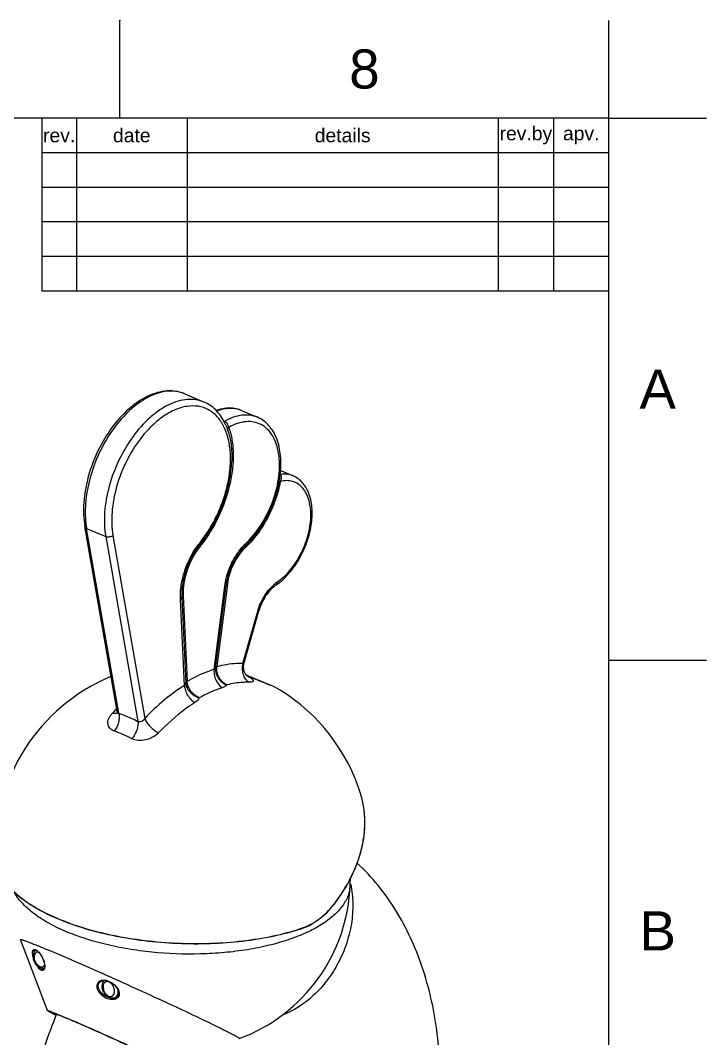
# Model space of a CAD drawing. Header units: millimetres. Extents: x 601 to 1195, y -13 to 407.
# Drawn here: x 1095.8 to 1195, y 259.5 to 406.7 of the extents above; entities that cross this region are included whole.
import ezdxf

# ---------------------------------------------------------------- set-up
doc = ezdxf.new("R2010")
doc.units = ezdxf.units.MM
doc.header["$LTSCALE"] = 0.1
for name, color, linetype in [('02___PRT_ALL_AXES', 7, 'Continuous'), ('FORM', 7, 'Continuous'), ('TEXT', 2, 'Continuous')]:
    doc.layers.add(name, color=color, linetype=linetype)
doc.styles.get("Standard").update_dxf_attribs({"font": 'arial_0.ttf'})

msp = doc.modelspace()

# ---------------------------------------------------------------- linework, layer by layer
for p, q in [((1110.16, 392.586), (1110.16, 406.728)), ((1180.867, 392.586), (1180.867, 406.728)), ((1180.867, 392.586), (615.21, 392.586)), ((1180.867, 0.869), (1180.867, 392.586)), ((1180.867, 392.586), (1195.008, 392.586)), ((1180.867, 314.243), (1195.008, 314.243))]:
    msp.add_line(p, q)
at = {"color": 7, "linetype": 'Continuous'}
for p, q in [((1119.562, 352.723), (1122.333, 351.532)), ((1127.834, 350.287), (1130.05, 349.334)), ((1125.13, 348.817), (1125.29, 348.748)), ((1125.481, 348.192), (1125.482, 348.19)), ((1126.332, 342.991), (1126.332, 342.989)), ((1133.542, 341.577), (1135.205, 340.862)), ((1109.742, 306.834), (1105.082, 333.54)), ((1109.988, 306.561), (1105.327, 333.277)), ((1105.327, 333.277), (1108.097, 332.086)), ((1108.097, 332.086), (1112.758, 305.37)), ((1109.146, 332.239), (1113.758, 305.804)), ((1121.778, 331.012), (1121.767, 330.997)), ((1128.681, 331.143), (1128.138, 330.608)), ((1119.103, 323.989), (1119.105, 323.26)), ((1123.772, 312.894), (1125.311, 324.919)), ((1123.972, 313.115), (1125.501, 325.062)), ((1125.692, 325.224), (1124.164, 313.282)), ((1119.476, 310.559), (1118.91, 323.003)), ((1119.105, 323.26), (1119.667, 310.903)), ((1119.3, 323.518), (1119.863, 311.16)), ((1127.923, 313.752), (1130.078, 321.299)), ((1128.109, 313.851), (1130.245, 321.331)), ((1123.959, 312.97), (1123.972, 313.115)), ((1123.96, 312.972), (1123.96, 312.97)), ((1123.972, 313.115), (1123.972, 313.115)), ((1128.655, 311.946), (1128.454, 312.031)), ((1128.883, 311.852), (1128.457, 312.032)), ((1128.744, 311.909), (1128.655, 311.946)), ((1131.916, 310.596), (1131.902, 310.603)), ((1131.917, 310.597), (1131.902, 310.603)), ((1131.916, 310.596), (1131.903, 310.601)), ((1109.742, 306.831), (1109.742, 306.832)), ((1144.989, 294.789), (1144.988, 294.79)), ((1143.465, 281.756), (1143.501, 282.772)), ((1141.098, 278.871), (1141.123, 278.904)), ((1099.675, 263.551), (1095.755, 273.813)), ((1099.166, 272.576), (1099.356, 272.497)), ((1099.356, 272.497), (1099.605, 272.394)), ((1098.088, 272.238), (1098.192, 272.167)), ((1098.194, 272.166), (1098.317, 272.059)), ((1099.108, 269.555), (1099.106, 269.554)), ((1107.633, 268.918), (1107.687, 268.894)), ((1108.039, 267.885), (1108.225, 267.851)), ((1108.225, 267.851), (1108.472, 267.776)), ((1109.42, 265.419), (1109.553, 265.48)), ((1100.914, 263.131), (1100.975, 263.107))]:
    msp.add_line(p, q, dxfattribs=at)
for points in [[(1128.418, 312.076), (1128.275, 312.296), (1128.146, 312.583), (1128.059, 312.918), (1128.028, 313.283), (1128.064, 313.661), (1128.109, 313.851)], [(1128.622, 311.861), (1128.614, 311.867), (1128.542, 311.933), (1128.418, 312.076)], [(1131.902, 310.603), (1131.543, 310.749), (1130.958, 310.989), (1130.292, 311.264), (1129.586, 311.557), (1128.883, 311.852)], [(1109.742, 306.831), (1109.755, 306.712), (1109.745, 306.549), (1109.732, 306.497)], [(1136.287, 275.348), (1137.558, 275.877), (1138.896, 276.699), (1140.117, 277.748), (1141.098, 278.871)], [(1097.884, 272.294), (1097.941, 272.297), (1098.088, 272.238)], [(1098.317, 272.059), (1098.559, 271.787), (1098.797, 271.433), (1099.003, 271.03), (1099.154, 270.617), (1099.238, 270.232), (1099.251, 269.901), (1099.193, 269.652), (1099.108, 269.555)], [(1107.446, 267.818), (1107.715, 267.889), (1108.039, 267.885)], [(1108.472, 267.776), (1108.911, 267.564), (1109.319, 267.264), (1109.653, 266.906), (1109.876, 266.525), (1109.966, 266.166), (1109.926, 265.863), (1109.769, 265.625), (1109.552, 265.481)]]:
    msp.add_lwpolyline(points, dxfattribs=at)
for centre, radius, start, end in [((1117.661, 348.293), 4.82, 66.76742, 76.81661), ((1118.221, 345.056), 7.908, 26.62832, 27.12688), ((1117.901, 344.9), 8.264, 23.47413, 26.60242), ((1132.286, 338.654), 3.181, 66.738, 69.90022), ((1132.094, 338.209), 3.665, 66.73764, 69.46095), ((1117.197, 342.957), 16.253, 349.43332, 349.88618), ((1117.675, 342.874), 15.768, 349.87771, 353.16832), ((1133.271, 341.356), 0.375, 275.88363, 281.31183), ((1132.899, 340.402), 0.737, 52.77043, 55.52327), ((1117.131, 335.336), 11.983, 188.57741, 189.89197), ((1119.912, 340.036), 12.3, 313.43763, 314.62366), ((1130.816, 323.979), 11.619, 141.30896, 142.1305), ((1130.281, 324.203), 10.893, 141.41117, 142.2884), ((1107.23, 342.664), 18.639, 321.30806, 321.82016), ((1106.722, 342.84), 19.313, 321.30816, 321.85715), ((1134.038, 325.126), 8.238, 133.48131, 137.04895), ((1132.847, 325.698), 6.613, 133.4345, 133.67165), ((1118.741, 340.584), 13.895, 313.46734, 316.46243), ((1135.683, 321.371), 4.977, 124.21152, 128.07129), ((1134.661, 323.722), 9.426, 171.65787, 172.70352), ((1133.974, 323.977), 8.542, 172.58505, 172.70582), ((1134.131, 323.957), 8.7, 171.4469, 172.58202), ((1128.091, 331.971), 8.299, 304.16442, 306.47096), ((1138.187, 318.984), 8.434, 163.48715, 164.06555), ((1125.528, 313.108), 1.376, 172.70857, 173.70586), ((1119.169, 286.892), 27, 112.45218, 182.61056), ((1121.238, 310.977), 1.572, 182.72547, 184.12509), ((1120.923, 311.208), 1.061, 182.60751, 184.02123), ((1125.499, 305.82), 6.849, 63.91964, 64.0564), ((1125.71, 306.247), 6.372, 62.48785, 63.92886), ((1232.196, 557.406), 266.405, 247.14955, 247.88487), ((1128.332, 301.759), 9.536, 58.33737, 67.92169), ((1128.281, 301.676), 9.633, 58.33736, 67.82525), ((1119.169, 286.892), 27, 17.0076, 58.34884), ((1132.766, 284.009), 32.712, 135.23469, 136.44622), ((1132.311, 284.458), 32.072, 134.88366, 135.23192), ((1109.521, 306.962), 0.463, 296.01136, 299.13682), ((1101.196, 281.614), 23.782, 66.72147, 70.01558), ((1100.104, 279.106), 26.518, 63.6315, 66.69562), ((1132.181, 290.88), 13.391, 8.72312, 16.97162), ((1131.524, 290.786), 14.055, 2.20932, 8.69614), ((1129.802, 290.819), 15.779, 351.19834, 357.75023), ((1130.846, 290.762), 14.732, 357.81058, 2.20013), ((1128.787, 290.975), 16.805, 347.75466, 351.2006), ((1126.024, 291.761), 19.681, 338.63911, 340.7123), ((1118.805, 282.619), 24.675, 290.44235, 358.0013), ((1129.984, 278.995), 13.831, 11.62459, 12.04778), ((1106.199, 293.145), 16.826, 232.58853, 233.53905), ((1131.734, 286.094), 11.8, 322.36324, 322.54537), ((1126.117, 306.39), 32.605, 288.14927, 288.26337), ((1002.291, 39.113), 252.764, 66.6872, 67.35642), ((1099.258, 271.388), 1.641, 178.02667, 182.75497), ((1098.881, 271.277), 1.142, 172.47855, 178.03591), ((1097.377, 271.217), 1.276, 52.30153, 55.95966), ((1097.23, 271.026), 1.518, 50.07017, 52.32721), ((913.797, -166.875), 476.957, 66.02107, 66.71737), ((1099.071, 270.562), 0.935, 272.68117, 275.48503), ((1099.072, 270.548), 0.922, 275.49068, 276.67794), ((846.844, -318.545), 642.746, 65.924556, 66.057169), ((1109.231, 267.099), 1.641, 178.02667, 182.75497), ((1108.854, 266.989), 1.142, 172.47855, 178.03591), ((1107.7, 265.826), 2.144, 75.39277, 76.61608), ((1109.133, 266.047), 0.691, 294.56055, 306.96603), ((1109.169, 266.141), 0.971, 297.52649, 301.75995), ((1108.226, 266.366), 1.682, 358.02892, 2.33599), ((1123.203, 307.201), 49.63, 243.13612, 243.27718)]:
    msp.add_arc(centre, radius, start, end, dxfattribs=at)
for points, knots in [([(1119.562, 352.723), (1119.162, 352.895), (1118.304, 353.142), (1116.944, 353.194), (1115.546, 352.942), (1113.616, 352.203), (1111.277, 350.571), (1108.85, 347.85), (1106.867, 344.521), (1105.483, 340.851), (1104.81, 337.138), (1104.883, 334.681), (1105.082, 333.54)], [0, 0, 0, 0, 0.0472274, 0.0956375, 0.1463536, 0.2002104, 0.3187244, 0.4512631, 0.5929697, 0.7365726, 0.8743371, 1, 1, 1, 1]), ([(1118.76, 352.987), (1118.38, 353.076), (1117.574, 353.165), (1116.328, 353.031), (1115.046, 352.64), (1113.26, 351.76), (1111.098, 350.046), (1108.847, 347.328), (1107.007, 344.077), (1105.718, 340.541), (1105.076, 336.988), (1105.117, 334.642), (1105.282, 333.549)], [0, 0, 0, 0, 0.0442031, 0.0909099, 0.1410941, 0.1952941, 0.3157531, 0.4501748, 0.5929407, 0.7368898, 0.87466, 1, 1, 1, 1]), ([(1122.333, 351.532), (1121.962, 351.691), (1121.161, 351.919), (1119.88, 351.959), (1118.542, 351.705), (1117.177, 351.169), (1115.814, 350.365), (1113.983, 348.919), (1111.896, 346.554), (1109.9, 343.175), (1108.504, 339.452), (1107.826, 335.703), (1107.898, 333.23), (1108.097, 332.086)], [0, 0, 0, 0, 0.0438538, 0.0894339, 0.1381427, 0.1908844, 0.2480539, 0.3096081, 0.4438616, 0.588033, 0.7341373, 0.8738175, 1, 1, 1, 1]), ([(1125.154, 348.064), (1124.897, 348.57), (1124.281, 349.492), (1123, 350.509), (1121.469, 351.015), (1119.788, 350.985), (1118.044, 350.448), (1116.299, 349.443), (1114.613, 348.016), (1113.602, 346.858), (1113.118, 346.226)], [0, 0, 0, 0, 0.1148288, 0.2208203, 0.3248349, 0.4344154, 0.5552726, 0.6901433, 0.8390499, 1, 1, 1, 1]), ([(1125.259, 348.662), (1124.934, 349.297), (1124.315, 350.181), (1123.239, 351.07), (1122.641, 351.399), (1122.333, 351.532)], [0, 0, 0, 0, 0.513332, 0.7583971, 1, 1, 1, 1]), ([(1127.834, 350.287), (1127.547, 350.41), (1126.942, 350.597), (1125.648, 350.721), (1124.659, 350.526), (1124.032, 350.306)], [0, 0, 0, 0, 0.2408221, 0.4854859, 1, 1, 1, 1]), ([(1127.834, 350.287), (1127.563, 350.403), (1126.984, 350.578), (1125.722, 350.675), (1124.756, 350.45), (1124.14, 350.212)], [0, 0, 0, 0, 0.2340584, 0.4752957, 1, 1, 1, 1]), ([(1130.05, 349.334), (1129.707, 349.482), (1128.955, 349.684), (1127.752, 349.672), (1126.501, 349.36), (1125.693, 348.978), (1125.29, 348.748)], [0, 0, 0, 0, 0.2261485, 0.4631771, 0.7195267, 1, 1, 1, 1]), ([(1133.331, 340.998), (1133.441, 341.916), (1133.48, 343.281), (1133.218, 345.022), (1132.876, 346.19), (1132.387, 347.234), (1131.749, 348.129), (1130.97, 348.851), (1130.365, 349.199), (1130.05, 349.334)], [0, 0, 0, 0, 0.2896632, 0.4238143, 0.5503523, 0.669808, 0.7833863, 0.8927344, 1, 1, 1, 1]), ([(1121.747, 331.243), (1122.241, 331.86), (1123.163, 333.18), (1124.31, 335.322), (1125.211, 337.595), (1125.834, 339.914), (1126.155, 342.197), (1126.164, 344.363), (1125.858, 346.333), (1125.426, 347.531), (1125.154, 348.064)], [0, 0, 0, 0, 0.1320612, 0.2681552, 0.4050779, 0.5395383, 0.6684515, 0.7891971, 0.8999379, 1, 1, 1, 1]), ([(1125.902, 347.881), (1126.111, 347.289), (1126.423, 346.007), (1126.585, 343.961), (1126.461, 341.764), (1125.91, 338.686), (1124.568, 334.916), (1122.891, 332.16), (1121.911, 330.912)], [0, 0, 0, 0, 0.1041815, 0.2178647, 0.3400087, 0.4688015, 0.7363967, 1, 1, 1, 1]), ([(1125.186, 348.702), (1125.195, 348.705), (1125.231, 348.717), (1125.265, 348.733), (1125.29, 348.748)], [0, 0, 0, 0, 0.2404417, 1, 1, 1, 1]), ([(1125.29, 348.748), (1125.302, 348.743), (1125.354, 348.72), (1125.405, 348.695), (1125.443, 348.675)], [0, 0, 0, 0, 0.233428, 1, 1, 1, 1]), ([(1125.443, 348.675), (1125.514, 348.639), (1125.64, 348.526), (1125.743, 348.299), (1125.801, 348.076), (1125.86, 347.933), (1125.902, 347.881)], [0, 0, 0, 0, 0.2548784, 0.5185263, 0.7850583, 1, 1, 1, 1]), ([(1125.482, 348.19), (1125.508, 348.129), (1125.597, 347.901), (1125.67, 347.668), (1125.73, 347.501)], [0, 0, 0, 0, 0.2738646, 1, 1, 1, 1]), ([(1125.73, 347.501), (1125.728, 347.567), (1125.763, 347.71), (1125.85, 347.826), (1125.902, 347.881)], [0, 0, 0, 0, 0.4647906, 1, 1, 1, 1]), ([(1125.73, 347.501), (1125.971, 346.819), (1126.305, 345.32), (1126.361, 343.79), (1126.332, 342.991)], [0, 0, 0, 0, 0.4748978, 1, 1, 1, 1]), ([(1128.552, 331.281), (1129.381, 332.099), (1130.859, 334.018), (1132.416, 337.283), (1133.136, 340.217), (1133.273, 342.504), (1133.154, 344.069), (1132.819, 345.475), (1132.274, 346.68), (1131.527, 347.646), (1130.596, 348.333), (1129.515, 348.705), (1128.333, 348.748), (1127.097, 348.472), (1126.3, 348.105), (1125.902, 347.881)], [0, 0, 0, 0, 0.1456528, 0.2997274, 0.4500225, 0.5202763, 0.5857038, 0.645689, 0.7002128, 0.7500373, 0.7968142, 0.8429228, 0.8909216, 0.9428763, 1, 1, 1, 1]), ([(1113.118, 346.226), (1112.339, 345.209), (1110.977, 342.989), (1109.581, 339.395), (1108.892, 335.756), (1108.952, 333.35), (1109.146, 332.239)], [0, 0, 0, 0, 0.2580494, 0.5209374, 0.772776, 1, 1, 1, 1]), ([(1121.882, 331.143), (1122.543, 331.983), (1123.739, 333.8), (1125.107, 336.758), (1126.018, 339.85), (1126.294, 341.959), (1126.332, 342.991)], [0, 0, 0, 0, 0.2496464, 0.5057611, 0.7588906, 1, 1, 1, 1]), ([(1132.885, 325.486), (1133.581, 325.958), (1134.884, 327.202), (1136.386, 329.51), (1137.418, 332.139), (1137.799, 334.42), (1137.748, 336.138), (1137.541, 337.279), (1137.171, 338.274), (1136.642, 339.094), (1135.966, 339.71), (1135.162, 340.091), (1134.266, 340.22), (1133.658, 340.141), (1133.354, 340.068)], [0, 0, 0, 0, 0.1332733, 0.2813791, 0.4335648, 0.578004, 0.6442381, 0.7052702, 0.7608727, 0.811519, 0.8585185, 0.9039731, 0.9503838, 1, 1, 1, 1]), ([(1133.024, 325.297), (1133.642, 325.753), (1134.804, 326.875), (1136.205, 328.908), (1137.26, 331.221), (1137.886, 333.639), (1138.012, 335.645), (1137.835, 337.134), (1137.573, 338.139), (1137.178, 339.041), (1136.649, 339.818), (1135.991, 340.445), (1135.474, 340.746), (1135.205, 340.862)], [0, 0, 0, 0, 0.1275954, 0.2655662, 0.4079821, 0.5477072, 0.6782978, 0.7389317, 0.7961687, 0.8502361, 0.9016975, 0.9512885, 1, 1, 1, 1]), ([(1135.205, 340.862), (1134.92, 340.984), (1134.295, 341.149), (1133.652, 341.134), (1133.329, 341.089)], [0, 0, 0, 0, 0.4874769, 1, 1, 1, 1]), ([(1133.345, 340.988), (1133.376, 340.965), (1133.429, 340.908), (1133.49, 340.765), (1133.488, 340.563), (1133.426, 340.323), (1133.374, 340.157), (1133.354, 340.068)], [0, 0, 0, 0, 0.1201376, 0.2347758, 0.467166, 0.7217563, 1, 1, 1, 1]), ([(1128.687, 331.149), (1129.25, 331.724), (1130.3, 333.004), (1131.589, 335.159), (1132.581, 337.504), (1133.02, 339.15), (1133.175, 339.976)], [0, 0, 0, 0, 0.2406278, 0.4927096, 0.7486058, 1, 1, 1, 1]), ([(1133.354, 340.068), (1133.195, 339.225), (1132.746, 337.543), (1131.74, 335.142), (1130.439, 332.929), (1129.381, 331.609), (1128.814, 331.013)], [0, 0, 0, 0, 0.2511552, 0.5071901, 0.7595277, 1, 1, 1, 1]), ([(1133.171, 339.969), (1133.176, 339.996), (1133.218, 340.031), (1133.285, 340.055), (1133.329, 340.064), (1133.354, 340.068)], [0, 0, 0, 0, 0.3744884, 0.6529296, 1, 1, 1, 1]), ([(1105.082, 333.54), (1105.092, 333.484), (1105.156, 333.369), (1105.265, 333.304), (1105.327, 333.277)], [0, 0, 0, 0, 0.4564001, 1, 1, 1, 1]), ([(1109.146, 332.239), (1109.077, 332.184), (1108.911, 332.094), (1108.637, 332.022), (1108.357, 332.012), (1108.176, 332.052), (1108.097, 332.086)], [0, 0, 0, 0, 0.24186, 0.5056919, 0.7664194, 1, 1, 1, 1]), ([(1118.91, 323.003), (1118.879, 323.685), (1118.976, 325.111), (1119.505, 327.225), (1120.388, 329.273), (1121.193, 330.533), (1121.644, 331.112)], [0, 0, 0, 0, 0.2352902, 0.4881804, 0.7472242, 1, 1, 1, 1]), ([(1121.664, 330.866), (1121.284, 330.375), (1120.596, 329.314), (1119.808, 327.591), (1119.284, 325.8), (1119.124, 324.582), (1119.103, 323.989)], [0, 0, 0, 0, 0.2500916, 0.5075244, 0.7611322, 1, 1, 1, 1]), ([(1121.796, 330.767), (1121.386, 330.255), (1120.652, 329.135), (1119.847, 327.306), (1119.362, 325.411), (1119.272, 324.131), (1119.3, 323.518)], [0, 0, 0, 0, 0.2519705, 0.5110807, 0.764409, 1, 1, 1, 1]), ([(1121.745, 330.948), (1121.744, 330.942), (1121.743, 330.915), (1121.748, 330.888), (1121.754, 330.867)], [0, 0, 0, 0, 0.2223008, 1, 1, 1, 1]), ([(1121.747, 331.243), (1121.76, 331.219), (1121.794, 331.151), (1121.811, 331.053), (1121.778, 331.012)], [0, 0, 0, 0, 0.3379855, 1, 1, 1, 1]), ([(1121.754, 330.867), (1121.756, 330.859), (1121.767, 330.825), (1121.783, 330.792), (1121.796, 330.767)], [0, 0, 0, 0, 0.2258603, 1, 1, 1, 1]), ([(1125.335, 325.089), (1125.411, 325.609), (1125.652, 326.652), (1126.234, 328.149), (1127.014, 329.536), (1127.66, 330.366), (1128.008, 330.74)], [0, 0, 0, 0, 0.248794, 0.504636, 0.7580931, 1, 1, 1, 1]), ([(1128.138, 330.608), (1127.801, 330.265), (1127.173, 329.489), (1126.412, 328.177), (1125.84, 326.748), (1125.602, 325.748), (1125.527, 325.251)], [0, 0, 0, 0, 0.2386478, 0.4925167, 0.7501778, 1, 1, 1, 1]), ([(1128.281, 330.481), (1127.938, 330.153), (1127.3, 329.402), (1126.537, 328.115), (1125.976, 326.705), (1125.755, 325.716), (1125.692, 325.224)], [0, 0, 0, 0, 0.2388279, 0.4926406, 0.7502795, 1, 1, 1, 1]), ([(1128.335, 330.802), (1128.303, 330.77), (1128.264, 330.662), (1128.284, 330.557), (1128.301, 330.5)], [0, 0, 0, 0, 0.4307468, 1, 1, 1, 1]), ([(1128.369, 331.104), (1128.386, 331.047), (1128.405, 330.941), (1128.366, 330.834), (1128.335, 330.802)], [0, 0, 0, 0, 0.5692532, 1, 1, 1, 1]), ([(1132.885, 325.486), (1132.892, 325.409), (1132.888, 325.265), (1132.803, 325.139), (1132.752, 325.104)], [0, 0, 0, 0, 0.551805, 1, 1, 1, 1]), ([(1125.311, 324.919), (1125.338, 324.926), (1125.412, 324.951), (1125.494, 325.009), (1125.501, 325.062)], [0, 0, 0, 0, 0.3354924, 1, 1, 1, 1]), ([(1125.504, 325.09), (1125.507, 325.099), (1125.523, 325.14), (1125.56, 325.167), (1125.59, 325.183)], [0, 0, 0, 0, 0.213732, 1, 1, 1, 1]), ([(1125.59, 325.183), (1125.597, 325.187), (1125.63, 325.204), (1125.665, 325.216), (1125.692, 325.224)], [0, 0, 0, 0, 0.2264828, 1, 1, 1, 1]), ([(1130.102, 321.381), (1130.333, 322.162), (1130.842, 323.28), (1131.783, 324.539), (1132.329, 325.065), (1132.614, 325.289)], [0, 0, 0, 0, 0.5198357, 0.7690386, 1, 1, 1, 1]), ([(1132.752, 325.104), (1132.472, 324.914), (1131.926, 324.434), (1130.976, 323.224), (1130.468, 322.114), (1130.245, 321.331)], [0, 0, 0, 0, 0.2204753, 0.4694582, 1, 1, 1, 1]), ([(1118.91, 323.003), (1118.964, 323.035), (1119.055, 323.103), (1119.104, 323.212), (1119.105, 323.26)], [0, 0, 0, 0, 0.5615772, 1, 1, 1, 1]), ([(1119.105, 323.26), (1119.107, 323.309), (1119.156, 323.418), (1119.247, 323.486), (1119.3, 323.518)], [0, 0, 0, 0, 0.4384228, 1, 1, 1, 1]), ([(1130.078, 321.299), (1130.117, 321.297), (1130.169, 321.294), (1130.24, 321.313), (1130.245, 321.331)], [0, 0, 0, 0, 0.6781721, 1, 1, 1, 1]), ([(1127.923, 313.752), (1127.617, 313.757), (1126.349, 313.73), (1125.089, 313.51), (1124.161, 313.258)], [0, 0, 0, 0, 0.2416384, 1, 1, 1, 1]), ([(1127.923, 313.752), (1127.854, 313.496), (1127.791, 312.962), (1127.915, 312.182), (1128.241, 311.5), (1128.591, 311.151), (1128.784, 311.026)], [0, 0, 0, 0, 0.2630256, 0.5242885, 0.7720803, 1, 1, 1, 1]), ([(1128.109, 313.851), (1128.105, 313.838), (1128.085, 313.802), (1128.017, 313.766), (1127.958, 313.756), (1127.923, 313.752)], [0, 0, 0, 0, 0.1891387, 0.5326128, 1, 1, 1, 1]), ([(1123.772, 312.894), (1123.445, 312.79), (1122.095, 312.315), (1120.804, 311.681), (1119.864, 311.134)], [0, 0, 0, 0, 0.2400515, 1, 1, 1, 1]), ([(1123.772, 312.894), (1123.744, 312.64), (1123.766, 312.112), (1124.054, 311.143), (1124.54, 310.497), (1124.953, 310.234)], [0, 0, 0, 0, 0.2531553, 0.5150381, 1, 1, 1, 1]), ([(1123.858, 312.941), (1123.852, 312.936), (1123.824, 312.918), (1123.795, 312.903), (1123.772, 312.894)], [0, 0, 0, 0, 0.2384615, 1, 1, 1, 1]), ([(1123.972, 313.115), (1123.968, 313.082), (1123.941, 313.012), (1123.889, 312.962), (1123.858, 312.941)], [0, 0, 0, 0, 0.4749971, 1, 1, 1, 1]), ([(1123.96, 312.97), (1123.949, 312.729), (1124.022, 312.23), (1124.376, 311.558), (1124.912, 311.004), (1125.358, 310.74), (1125.592, 310.643)], [0, 0, 0, 0, 0.2405049, 0.4905926, 0.7470438, 1, 1, 1, 1]), ([(1123.97, 313.102), (1123.971, 313.113), (1123.984, 313.16), (1124.025, 313.194), (1124.058, 313.214)], [0, 0, 0, 0, 0.2163879, 1, 1, 1, 1]), ([(1123.996, 313.19), (1124, 313.195), (1124.019, 313.216), (1124.042, 313.231), (1124.061, 313.242)], [0, 0, 0, 0, 0.22334, 1, 1, 1, 1]), ([(1124.058, 313.214), (1124.065, 313.218), (1124.098, 313.236), (1124.134, 313.25), (1124.161, 313.258)], [0, 0, 0, 0, 0.2276544, 1, 1, 1, 1]), ([(1124.061, 313.242), (1124.069, 313.246), (1124.101, 313.262), (1124.136, 313.275), (1124.164, 313.282)], [0, 0, 0, 0, 0.2264848, 1, 1, 1, 1]), ([(1125.592, 310.643), (1125.365, 310.759), (1125.048, 310.995), (1124.704, 311.389), (1124.41, 311.839), (1124.166, 312.464), (1124.131, 313.002), (1124.161, 313.258)], [0, 0, 0, 0, 0.242629, 0.3693429, 0.4978094, 0.753516, 1, 1, 1, 1]), ([(1119.667, 310.903), (1119.667, 310.838), (1119.63, 310.702), (1119.533, 310.601), (1119.476, 310.559)], [0, 0, 0, 0, 0.4775756, 1, 1, 1, 1]), ([(1119.667, 310.903), (1119.669, 310.951), (1119.718, 311.06), (1119.809, 311.128), (1119.863, 311.16)], [0, 0, 0, 0, 0.4384083, 1, 1, 1, 1]), ([(1119.67, 310.864), (1119.671, 310.915), (1119.719, 311.027), (1119.81, 311.1), (1119.864, 311.134)], [0, 0, 0, 0, 0.4421445, 1, 1, 1, 1]), ([(1119.67, 310.864), (1119.686, 310.636), (1119.829, 310.164), (1120.282, 309.564), (1120.897, 309.08), (1121.38, 308.854), (1121.631, 308.773)], [0, 0, 0, 0, 0.2278137, 0.475328, 0.738087, 1, 1, 1, 1]), ([(1121.631, 308.773), (1121.398, 308.878), (1120.951, 309.164), (1120.241, 309.895), (1119.894, 310.639), (1119.864, 311.134)], [0, 0, 0, 0, 0.2510982, 0.5128861, 1, 1, 1, 1]), ([(1128.784, 311.026), (1128.524, 311.031), (1127.451, 311.01), (1126.382, 310.84), (1125.592, 310.644)], [0, 0, 0, 0, 0.242353, 1, 1, 1, 1]), ([(1128.653, 311.899), (1128.76, 311.843), (1128.95, 311.737), (1129.189, 311.572), (1129.335, 311.437), (1129.402, 311.335), (1129.425, 311.27), (1129.424, 311.209), (1129.395, 311.155), (1129.343, 311.112), (1129.236, 311.063), (1129.045, 311.029), (1128.88, 311.025), (1128.784, 311.026)], [0, 0, 0, 0, 0.2042807, 0.3690706, 0.491574, 0.5376056, 0.5750982, 0.6071605, 0.6387642, 0.6750702, 0.7195263, 0.8385678, 1, 1, 1, 1]), ([(1119.476, 310.559), (1118.459, 309.921), (1116.451, 308.444), (1114.643, 306.734), (1113.758, 305.804)], [0, 0, 0, 0, 0.4833183, 1, 1, 1, 1]), ([(1119.476, 310.559), (1119.492, 310.321), (1119.601, 309.829), (1119.929, 309.141), (1120.392, 308.532), (1120.781, 308.206), (1120.987, 308.079)], [0, 0, 0, 0, 0.2387821, 0.4977165, 0.757875, 1, 1, 1, 1]), ([(1124.953, 310.234), (1124.675, 310.146), (1123.531, 309.747), (1122.433, 309.223), (1121.631, 308.773)], [0, 0, 0, 0, 0.2408138, 1, 1, 1, 1]), ([(1125.592, 310.644), (1125.533, 310.549), (1125.331, 310.375), (1125.091, 310.277), (1124.953, 310.234)], [0, 0, 0, 0, 0.4351419, 1, 1, 1, 1]), ([(1120.987, 308.079), (1120.526, 307.789), (1118.629, 306.501), (1116.913, 304.955), (1115.709, 303.689)], [0, 0, 0, 0, 0.2374975, 1, 1, 1, 1]), ([(1121.631, 308.773), (1121.604, 308.707), (1121.45, 308.425), (1121.197, 308.21), (1120.987, 308.079)], [0, 0, 0, 0, 0.2242792, 1, 1, 1, 1]), ([(1109.324, 303.965), (1109.083, 304.052), (1108.743, 304.258), (1108.478, 304.682), (1108.357, 305.168), (1108.475, 305.704), (1108.754, 306.194), (1108.949, 306.433), (1109.059, 306.548)], [0, 0, 0, 0, 0.2429595, 0.3545629, 0.4663103, 0.7097214, 0.8491387, 1, 1, 1, 1]), ([(1109.724, 306.546), (1109.636, 306.503), (1109.404, 306.468), (1109.181, 306.513), (1109.059, 306.548)], [0, 0, 0, 0, 0.4378525, 1, 1, 1, 1]), ([(1109.988, 306.561), (1110.036, 306.353), (1110.069, 305.902), (1109.965, 305.219), (1109.72, 304.552), (1109.469, 304.147), (1109.324, 303.965)], [0, 0, 0, 0, 0.2320146, 0.4856859, 0.7469651, 1, 1, 1, 1]), ([(1109.988, 306.561), (1109.957, 306.566), (1109.896, 306.584), (1109.792, 306.666), (1109.754, 306.765), (1109.742, 306.831)], [0, 0, 0, 0, 0.2401698, 0.4780724, 1, 1, 1, 1]), ([(1109.988, 306.561), (1110.217, 306.478), (1111.158, 306.121), (1112.076, 305.708), (1112.758, 305.37)], [0, 0, 0, 0, 0.2431603, 1, 1, 1, 1]), ([(1112.758, 305.37), (1112.782, 305.169), (1112.764, 304.733), (1112.597, 304.08), (1112.304, 303.438), (1112.034, 303.044), (1111.882, 302.865)], [0, 0, 0, 0, 0.2236084, 0.4758735, 0.7408746, 1, 1, 1, 1]), ([(1113.758, 305.804), (1113.71, 305.709), (1113.591, 305.532), (1113.343, 305.333), (1113.038, 305.251), (1112.838, 305.316), (1112.758, 305.37)], [0, 0, 0, 0, 0.2594912, 0.5165203, 0.7638712, 1, 1, 1, 1]), ([(1113.758, 305.804), (1113.833, 305.602), (1114.06, 305.189), (1114.515, 304.619), (1115.072, 304.1), (1115.493, 303.809), (1115.709, 303.689)], [0, 0, 0, 0, 0.2209792, 0.4778761, 0.7464132, 1, 1, 1, 1]), ([(1115.709, 303.689), (1115.472, 303.44), (1114.895, 303.011), (1113.89, 302.637), (1112.843, 302.555), (1112.17, 302.722), (1111.882, 302.865)], [0, 0, 0, 0, 0.249287, 0.5112067, 0.7670276, 1, 1, 1, 1]), ([(1141.123, 278.904), (1142.069, 280.143), (1143.694, 282.698), (1145.252, 286.806), (1145.682, 290.274), (1145.463, 292.915), (1145.175, 294.178), (1144.988, 294.79)], [0, 0, 0, 0, 0.2757847, 0.5322651, 0.7715991, 0.8867627, 1, 1, 1, 1]), ([(1144.6, 285.26), (1144.663, 285.439), (1144.898, 286.146), (1145.092, 286.867), (1145.21, 287.411)], [0, 0, 0, 0, 0.2536801, 1, 1, 1, 1]), ([(1100.924, 276.903), (1099.68, 277.443), (1097.924, 278.337), (1095.862, 279.779), (1094.606, 280.875), (1093.595, 282.019), (1092.84, 283.203), (1092.354, 284.419), (1092.216, 285.254), (1092.197, 285.662)], [0, 0, 0, 0, 0.3139197, 0.4536914, 0.5818071, 0.6988349, 0.8060327, 0.9054622, 1, 1, 1, 1]), ([(1141.101, 278.918), (1141.446, 279.369), (1142.719, 281.143), (1143.764, 283.087), (1144.353, 284.593)], [0, 0, 0, 0, 0.2598108, 1, 1, 1, 1]), ([(1156.478, 251.021), (1156.566, 254.27), (1156.273, 260.655), (1154.536, 268.391), (1152.271, 274.089), (1150.144, 278.057), (1147.568, 281.701), (1145.55, 283.876), (1144.474, 284.883)], [0, 0, 0, 0, 0.2637005, 0.516028, 0.6389255, 0.7602143, 0.8804131, 1, 1, 1, 1]), ([(1143.465, 281.756), (1143.456, 281.496), (1143.395, 280.97), (1143.094, 279.916), (1142.367, 278.614), (1141.035, 277.197), (1139.262, 275.901), (1137.082, 274.746), (1134.535, 273.751), (1131.671, 272.934), (1128.548, 272.313), (1125.226, 271.899), (1120.603, 271.634), (1115.927, 271.811), (1111.344, 272.424), (1108.077, 273.087), (1105.027, 273.942), (1103.105, 274.657), (1102.197, 275.047)], [0, 0, 0, 0, 0.0171332, 0.0346247, 0.0718682, 0.1138527, 0.1616806, 0.2157046, 0.2757407, 0.341229, 0.4113416, 0.485059, 0.5612287, 0.7158598, 0.7918482, 0.8652718, 0.9349898, 1, 1, 1, 1]), ([(1143.531, 281.782), (1143.72, 280.864), (1143.916, 278.954), (1143.702, 276.05), (1142.983, 273.162), (1141.794, 270.412), (1140.2, 267.899), (1137.671, 265.083), (1135.275, 263.498), (1133.58, 262.85)], [0, 0, 0, 0, 0.1220646, 0.2484588, 0.3776636, 0.5079815, 0.6372842, 0.7634669, 1, 1, 1, 1]), ([(1094.526, 281.046), (1094.635, 280.936), (1095.095, 280.489), (1095.589, 280.076), (1095.976, 279.78)], [0, 0, 0, 0, 0.2401305, 1, 1, 1, 1]), ([(1102.197, 275.047), (1101.336, 275.417), (1099.737, 276.196), (1097.624, 277.568), (1095.965, 279.054), (1095.136, 280.177), (1094.831, 280.744)], [0, 0, 0, 0, 0.2969646, 0.5625003, 0.7959919, 1, 1, 1, 1]), ([(1096.199, 279.612), (1096.896, 279.097), (1098.448, 278.12), (1100.097, 277.323), (1100.981, 276.943)], [0, 0, 0, 0, 0.4738246, 1, 1, 1, 1]), ([(1136.335, 275.427), (1136.79, 275.577), (1137.687, 275.955), (1139.376, 277.004), (1140.459, 278.085), (1141.078, 278.888)], [0, 0, 0, 0, 0.2417266, 0.4882034, 1, 1, 1, 1]), ([(1141.101, 278.918), (1141.102, 278.914), (1141.107, 278.898), (1141.105, 278.88), (1141.098, 278.871)], [0, 0, 0, 0, 0.2987531, 1, 1, 1, 1]), ([(1136.287, 275.348), (1134.987, 274.92), (1132.223, 274.194), (1127.859, 273.492), (1123.218, 273.147), (1118.446, 273.172), (1113.694, 273.566), (1109.112, 274.315), (1104.846, 275.396), (1102.172, 276.362), (1100.924, 276.903)], [0, 0, 0, 0, 0.113911, 0.2373477, 0.3674216, 0.5008435, 0.6341526, 0.7638919, 0.8867972, 1, 1, 1, 1]), ([(1100.981, 276.943), (1102.229, 276.406), (1104.901, 275.449), (1109.162, 274.378), (1113.734, 273.635), (1118.475, 273.246), (1123.235, 273.222), (1127.864, 273.564), (1132.217, 274.261), (1134.976, 274.982), (1136.274, 275.407)], [0, 0, 0, 0, 0.1133109, 0.2362735, 0.3660219, 0.4992981, 0.6326681, 0.762693, 0.8861002, 1, 1, 1, 1]), ([(1136.335, 275.427), (1136.334, 275.409), (1136.326, 275.377), (1136.301, 275.353), (1136.287, 275.348)], [0, 0, 0, 0, 0.5589583, 1, 1, 1, 1]), ([(1095.755, 273.813), (1095.754, 273.817), (1095.752, 273.824), (1095.761, 273.833), (1095.776, 273.836), (1095.796, 273.837), (1095.824, 273.834), (1095.876, 273.826), (1095.958, 273.806), (1096.078, 273.771), (1096.226, 273.724), (1096.401, 273.664), (1096.692, 273.56), (1097.121, 273.399), (1097.714, 273.167), (1098.407, 272.888), (1098.902, 272.685), (1099.166, 272.576)], [0, 0, 0, 0, 0.0029336, 0.0055696, 0.0093941, 0.0150175, 0.0226277, 0.0322951, 0.057901, 0.0919303, 0.1343722, 0.1851771, 0.2442659, 0.3868881, 0.5612525, 0.7661127, 1, 1, 1, 1]), ([(1097.547, 271.62), (1097.525, 271.749), (1097.506, 271.932), (1097.533, 272.152), (1097.575, 272.27), (1097.643, 272.354), (1097.739, 272.396), (1097.851, 272.392), (1097.926, 272.365), (1097.965, 272.347)], [0, 0, 0, 0, 0.3599972, 0.4964917, 0.6069875, 0.6988051, 0.7851181, 0.8816446, 1, 1, 1, 1]), ([(1097.632, 271.244), (1097.623, 271.277), (1097.59, 271.401), (1097.562, 271.527), (1097.547, 271.62)], [0, 0, 0, 0, 0.2647038, 1, 1, 1, 1]), ([(1097.618, 271.444), (1097.62, 271.501), (1097.639, 271.717), (1097.709, 271.931), (1097.792, 272.069)], [0, 0, 0, 0, 0.2591541, 1, 1, 1, 1]), ([(1099.114, 269.627), (1099.021, 269.623), (1098.83, 269.642), (1098.461, 269.782), (1098.056, 270.122), (1097.729, 270.67), (1097.629, 271.096), (1097.618, 271.309)], [0, 0, 0, 0, 0.1137863, 0.2307557, 0.4778988, 0.7402944, 1, 1, 1, 1]), ([(1097.74, 271.316), (1097.732, 271.087), (1097.815, 270.733), (1098.05, 270.336), (1098.279, 270.091), (1098.539, 269.929), (1098.811, 269.867), (1099.066, 269.923), (1099.195, 270.035), (1099.244, 270.099)], [0, 0, 0, 0, 0.2818006, 0.4275045, 0.565438, 0.6898937, 0.7994868, 0.8992843, 1, 1, 1, 1]), ([(1098.35, 272.03), (1098.277, 272.032), (1098.127, 272.01), (1097.935, 271.881), (1097.802, 271.677), (1097.761, 271.513), (1097.749, 271.426)], [0, 0, 0, 0, 0.2357389, 0.4684342, 0.7190318, 1, 1, 1, 1]), ([(1097.754, 272.002), (1097.755, 272.038), (1097.762, 272.103), (1097.786, 272.19), (1097.825, 272.256), (1097.863, 272.285), (1097.883, 272.294)], [0, 0, 0, 0, 0.3218434, 0.5865588, 0.8055654, 1, 1, 1, 1]), ([(1097.965, 272.347), (1097.975, 272.342), (1098.019, 272.321), (1098.061, 272.296), (1098.092, 272.275)], [0, 0, 0, 0, 0.2330257, 1, 1, 1, 1]), ([(1098.204, 272.19), (1098.221, 272.176), (1098.293, 272.113), (1098.359, 272.046), (1098.408, 271.992)], [0, 0, 0, 0, 0.2328671, 1, 1, 1, 1]), ([(1098.408, 271.992), (1098.546, 271.841), (1098.8, 271.489), (1099.087, 270.912), (1099.262, 270.329), (1099.292, 269.943), (1099.271, 269.775)], [0, 0, 0, 0, 0.2528162, 0.5311002, 0.7915067, 1, 1, 1, 1]), ([(1098.574, 269.506), (1098.482, 269.586), (1098.301, 269.793), (1098.156, 270.024), (1098.082, 270.155)], [0, 0, 0, 0, 0.4479173, 1, 1, 1, 1]), ([(1098.94, 269.337), (1098.911, 269.337), (1098.775, 269.354), (1098.656, 269.436), (1098.574, 269.506)], [0, 0, 0, 0, 0.2077696, 1, 1, 1, 1]), ([(1099.107, 269.554), (1099.08, 269.542), (1099.017, 269.53), (1098.916, 269.552), (1098.811, 269.61), (1098.744, 269.665), (1098.709, 269.697)], [0, 0, 0, 0, 0.1967398, 0.4168145, 0.6813056, 1, 1, 1, 1]), ([(1099.182, 269.49), (1099.155, 269.446), (1099.087, 269.368), (1098.987, 269.339), (1098.94, 269.337)], [0, 0, 0, 0, 0.5232376, 1, 1, 1, 1]), ([(1099.271, 269.775), (1099.267, 269.747), (1099.251, 269.648), (1099.219, 269.551), (1099.182, 269.49)], [0, 0, 0, 0, 0.2835621, 1, 1, 1, 1]), ([(1107.496, 267.931), (1107.549, 267.944), (1107.782, 267.98), (1108.021, 267.953), (1108.196, 267.912)], [0, 0, 0, 0, 0.233245, 1, 1, 1, 1]), ([(1109.046, 268.289), (1111.977, 266.979), (1116.179, 265.068), (1121.37, 262.633), (1123.643, 261.538), (1124.645, 261.041)], [0, 0, 0, 0, 0.5599461, 0.8049633, 1, 1, 1, 1]), ([(1108.623, 265.186), (1108.261, 265.263), (1107.739, 265.525), (1107.222, 266.053), (1106.947, 266.51), (1106.818, 266.982), (1106.855, 267.364), (1106.983, 267.611), (1107.167, 267.812), (1107.362, 267.9), (1107.496, 267.931)], [0, 0, 0, 0, 0.2823171, 0.4253834, 0.5614664, 0.6850016, 0.7938346, 0.8446413, 0.8948528, 1, 1, 1, 1]), ([(1108.684, 265.409), (1108.37, 265.47), (1107.773, 265.743), (1107.233, 266.34), (1107.025, 266.892), (1107.007, 267.284), (1107.149, 267.626), (1107.342, 267.77), (1107.447, 267.818)], [0, 0, 0, 0, 0.2825633, 0.56024, 0.6859012, 0.7977017, 0.8987111, 1, 1, 1, 1]), ([(1107.591, 267.156), (1107.595, 267.291), (1107.638, 267.555), (1107.764, 267.795), (1107.845, 267.895)], [0, 0, 0, 0, 0.5123192, 1, 1, 1, 1]), ([(1109.42, 265.419), (1109.324, 265.375), (1109.111, 265.322), (1108.783, 265.355), (1108.469, 265.487), (1108.089, 265.775), (1107.731, 266.286), (1107.603, 266.775), (1107.591, 267.021)], [0, 0, 0, 0, 0.1135655, 0.2288698, 0.3480832, 0.4729779, 0.7362467, 1, 1, 1, 1]), ([(1107.713, 267.028), (1107.708, 266.889), (1107.746, 266.601), (1107.913, 266.203), (1108.169, 265.87), (1108.481, 265.645), (1108.773, 265.58), (1108.98, 265.624), (1109.162, 265.724), (1109.332, 265.96), (1109.373, 266.19), (1109.377, 266.312)], [0, 0, 0, 0, 0.1402887, 0.2880462, 0.4312472, 0.5595722, 0.669512, 0.7201472, 0.7702119, 0.8763104, 1, 1, 1, 1]), ([(1108.231, 267.738), (1108.166, 267.73), (1108.037, 267.689), (1107.879, 267.556), (1107.769, 267.365), (1107.732, 267.217), (1107.722, 267.138)], [0, 0, 0, 0, 0.2309354, 0.4652809, 0.718753, 1, 1, 1, 1]), ([(1109.377, 266.312), (1109.383, 266.49), (1109.318, 266.857), (1109.098, 267.261), (1108.851, 267.518), (1108.598, 267.695), (1108.369, 267.755), (1108.231, 267.738)], [0, 0, 0, 0, 0.2655726, 0.5412408, 0.6720192, 0.792971, 1, 1, 1, 1]), ([(1108.241, 267.9), (1108.566, 267.816), (1109.031, 267.58), (1109.537, 267.142), (1109.84, 266.764), (1110.036, 266.358), (1110.095, 265.944), (1109.977, 265.561), (1109.787, 265.381), (1109.68, 265.315)], [0, 0, 0, 0, 0.2794954, 0.4207261, 0.5555098, 0.6797833, 0.7918034, 0.8952559, 1, 1, 1, 1]), ([(1109.492, 265.224), (1109.428, 265.201), (1109.144, 265.124), (1108.842, 265.14), (1108.623, 265.186)], [0, 0, 0, 0, 0.23539, 1, 1, 1, 1]), ([(1109.548, 265.495), (1109.566, 265.509), (1109.637, 265.568), (1109.697, 265.64), (1109.734, 265.699)], [0, 0, 0, 0, 0.2438526, 1, 1, 1, 1]), ([(1109.734, 265.699), (1109.761, 265.74), (1109.861, 265.929), (1109.901, 266.145), (1109.907, 266.308)], [0, 0, 0, 0, 0.2317924, 1, 1, 1, 1]), ([(1099.675, 263.551), (1099.674, 263.553), (1099.675, 263.562), (1099.692, 263.564), (1099.713, 263.563), (1099.746, 263.557), (1099.788, 263.547), (1099.841, 263.532), (1099.904, 263.512), (1100.009, 263.477), (1100.164, 263.422), (1100.38, 263.341), (1100.635, 263.243), (1100.817, 263.17), (1100.914, 263.131)], [0, 0, 0, 0, 0.0066575, 0.0157999, 0.0322984, 0.0569839, 0.0900643, 0.1316036, 0.1815836, 0.2399561, 0.3816414, 0.556132, 0.7625951, 1, 1, 1, 1]), ([(1100.776, 262.928), (1100.621, 263.006), (1100.403, 263.118), (1100.135, 263.261), (1099.98, 263.346), (1099.857, 263.418), (1099.766, 263.474), (1099.709, 263.515), (1099.68, 263.539), (1099.675, 263.551)], [0, 0, 0, 0, 0.4122412, 0.5789944, 0.718698, 0.8308063, 0.9149864, 0.9711864, 1, 1, 1, 1]), ([(1100.946, 262.926), (1100.911, 262.946), (1100.845, 262.987), (1100.793, 263.018), (1100.722, 263.076), (1100.739, 263.082)], [0, 0, 0, 0, 0.4638463, 0.7833679, 1, 1, 1, 1]), ([(1100.739, 263.082), (1100.745, 263.084), (1100.761, 263.084), (1100.807, 263.077), (1100.847, 263.065), (1100.877, 263.056)], [0, 0, 0, 0, 0.1202285, 0.3248703, 1, 1, 1, 1]), ([(1100.877, 263.056), (1100.899, 263.05), (1101.014, 263.014), (1101.126, 262.973), (1101.217, 262.939)], [0, 0, 0, 0, 0.1936649, 1, 1, 1, 1]), ([(1100.975, 263.107), (1101.137, 263.042), (1101.913, 262.725), (1102.685, 262.397), (1103.295, 262.134)], [0, 0, 0, 0, 0.208221, 1, 1, 1, 1]), ([(1101.217, 262.939), (1101.582, 262.804), (1102.483, 262.438), (1103.379, 262.058), (1103.915, 261.828)], [0, 0, 0, 0, 0.4004941, 1, 1, 1, 1]), ([(1103.295, 262.134), (1104.412, 261.654), (1106.747, 260.627), (1110.184, 259.073), (1112.955, 257.787), (1114.862, 256.873), (1115.664, 256.479), (1116.016, 256.3)], [0, 0, 0, 0, 0.2605851, 0.5467236, 0.8084273, 0.9154377, 1, 1, 1, 1]), ([(1103.915, 261.828), (1105.435, 261.174), (1108.464, 259.828), (1111.476, 258.443), (1112.976, 257.732)], [0, 0, 0, 0, 0.4992533, 1, 1, 1, 1]), ([(1124.645, 261.041), (1124.87, 260.929), (1125.292, 260.719), (1125.799, 260.461), (1126.159, 260.274), (1126.395, 260.15), (1126.608, 260.036), (1126.844, 259.907), (1127.078, 259.773), (1127.271, 259.655), (1127.373, 259.581), (1127.412, 259.547), (1127.429, 259.525), (1127.435, 259.513), (1127.433, 259.502), (1127.427, 259.499), (1127.423, 259.497)], [0, 0, 0, 0, 0.2350753, 0.440442, 0.5315866, 0.6148325, 0.6900486, 0.7571332, 0.8665184, 0.9423747, 0.9676971, 0.9847184, 0.9902568, 0.9940626, 0.9968241, 1, 1, 1, 1])]:
    msp.add_open_spline(points, degree=3, knots=knots, dxfattribs=at)
for points in [[(1121.759, 330.989), (1121.752, 330.977), (1121.747, 330.962), (1121.745, 330.948)], [(1097.792, 272.069), (1097.842, 272.151), (1097.903, 272.226), (1097.974, 272.29)], [(1109.618, 265.28), (1109.577, 265.258), (1109.535, 265.24), (1109.492, 265.224)]]:
    msp.add_open_spline(points, degree=3, dxfattribs=at)
for p in [(1110.16, 406.728), (1180.867, 314.243)]:
    msp.add_point(p)
at = {"layer": '02___PRT_ALL_AXES', "color": 7, "linetype": 'Continuous'}
msp.add_arc((1185.734, 228.71), 91.443, 157.96139, 164.00516, dxfattribs=at)
at = {"layer": 'FORM'}
for p, q in [((1098.867, 392.586), (1098.867, 367.586)), ((1103.867, 392.586), (1103.867, 367.586)), ((1119.867, 392.586), (1119.867, 367.586)), ((1164.867, 392.586), (1164.867, 367.586)), ((1172.867, 392.586), (1172.867, 367.586)), ((1180.867, 387.586), (1098.867, 387.586)), ((1180.867, 382.586), (1098.867, 382.586)), ((1180.867, 377.586), (1098.867, 377.586)), ((1180.867, 372.586), (1098.867, 372.586)), ((1180.867, 367.586), (1098.867, 367.586))]:
    msp.add_line(p, q, dxfattribs=at)

# ---------------------------------------------------------------- texts
at = {"char_height": 5.657, "attachment_point": 5}
for s, width, insert in [('8', 50, (1145.513, 399.657)), ('A', 10, (1187.937, 353.415)), ('B', 10, (1187.937, 275.071))]:
    msp.add_mtext_dynamic_manual_height_columns(s, width=width, gutter_width=12.5, heights=[0], dxfattribs=dict(at, insert=insert))
at = {"layer": 'TEXT', "char_height": 2, "attachment_point": 5}
for s, width, insert in [('rev.', 5, (1101.367, 390.086)), ('date', 16, (1111.867, 390.086)), ('details', 45, (1142.367, 390.086)), ('rev.by', 8, (1168.867, 390.086)), ('apv.', 8, (1176.867, 390.086))]:
    msp.add_mtext_dynamic_manual_height_columns(s, width=width, gutter_width=12.5, heights=[0], dxfattribs=dict(at, insert=insert))

doc.saveas('drawing.dxf')
